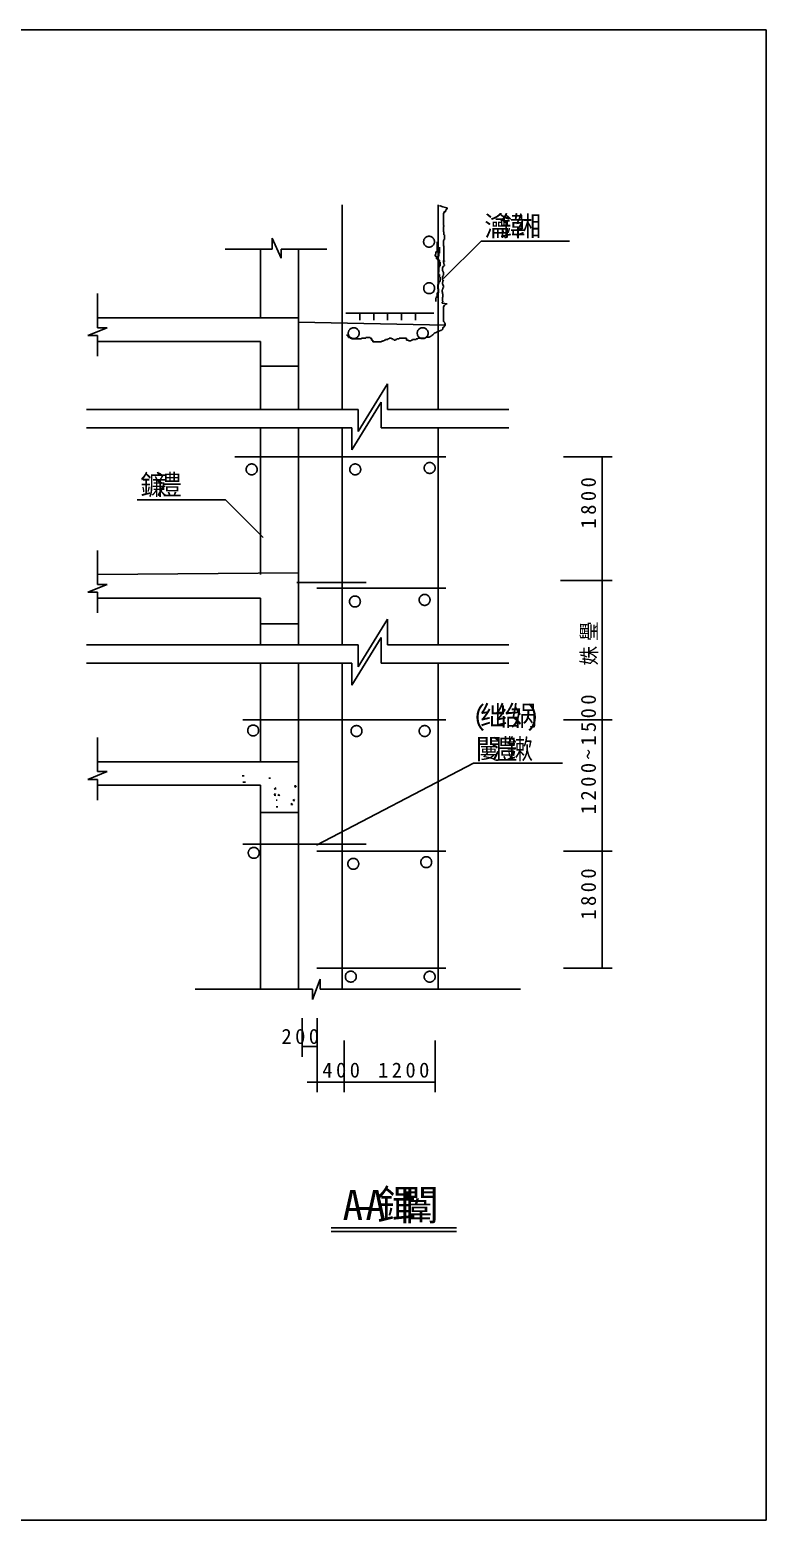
# Model space of a CAD drawing. Header units: metres. Extents: x 0 to 420, y 0 to 297.
# Drawn here: x 273.3 to 420, y 0 to 297 of the extents above; entities that cross this region are included whole.
import ezdxf

# ---------------------------------------------------------------- set-up
doc = ezdxf.new("R2010")
doc.units = ezdxf.units.M

msp = doc.modelspace()

# ---------------------------------------------------------------- linework, layer by layer
for p, q in [((420, 297), (0, 297)), ((420, 0), (420, 297)), ((335.53, 262.1), (335.53, 221.33)), ((354.64, 262.1), (354.64, 221.33)), ((354.95, 261.89), (355.04, 261.89)), ((355.04, 261.89), (355.62, 261.7)), ((355.62, 261.7), (356.39, 261.51)), ((356.39, 261.51), (356.48, 261.51)), ((356.48, 261.51), (356.48, 261.32)), ((355.81, 260.55), (355.71, 260.36)), ((355.71, 260.36), (355.71, 258.06)), ((355.91, 260.74), (355.81, 260.55)), ((355.91, 260.84), (355.91, 260.74)), ((355.91, 260.74), (355.91, 260.84)), ((356.1, 260.74), (355.91, 260.74)), ((356.19, 261.03), (356.1, 260.93)), ((356.1, 260.93), (356.1, 260.74)), ((356.29, 261.13), (356.19, 261.03)), ((356.39, 261.32), (356.29, 261.13)), ((356.48, 261.32), (356.39, 261.32)), ((321.58, 253.27), (321.58, 255.5)), ((321.58, 255.5), (323.4, 251.46)), ((355.71, 258.06), (355.81, 257.96)), ((355.81, 257.86), (355.71, 257.77)), ((355.71, 257.77), (355.71, 256.71)), ((355.71, 256.71), (355.81, 256.71)), ((355.81, 257.96), (355.81, 257.86)), ((355.81, 256.71), (355.81, 256.14)), ((355.81, 256.14), (355.91, 256.14)), ((355.91, 256.14), (355.91, 255.18)), ((312.24, 253.27), (321.58, 253.27)), ((319.25, 253.27), (319.25, 239.61)), ((323.4, 253.27), (332.46, 253.27)), ((323.4, 251.46), (323.4, 253.27)), ((326.83, 253.27), (326.83, 239.61)), ((354.2, 252.74), (354.2, 252.24)), ((354.45, 252.74), (354.2, 252.74)), ((354.45, 254.74), (354.45, 252.74)), ((354.95, 252.46), (354.82, 252.46)), ((354.82, 252.46), (354.82, 251.97)), ((354.95, 253.71), (354.95, 252.46)), ((355.71, 254.99), (355.71, 254.03)), ((355.81, 254.99), (355.71, 254.99)), ((355.71, 247.41), (363.22, 254.91)), ((355.71, 254.03), (355.81, 253.84)), ((355.81, 255.18), (355.81, 254.99)), ((355.91, 255.18), (355.81, 255.18)), ((355.81, 253.84), (355.81, 250.96)), ((363.22, 254.91), (380.8, 254.91)), ((354.2, 252.24), (354.07, 252.24)), ((354.07, 252.24), (354.07, 251.87)), ((354.07, 251.87), (354.32, 251.87)), ((354.32, 251.87), (354.32, 251.37)), ((354.32, 251.37), (354.7, 251.37)), ((354.57, 251.72), (354.57, 251.09)), ((354.7, 251.72), (354.57, 251.72)), ((354.57, 251.09), (354.95, 251.09)), ((354.7, 251.97), (354.7, 251.72)), ((354.82, 251.97), (354.7, 251.97)), ((354.7, 251.37), (354.7, 250.75)), ((354.7, 250.75), (354.82, 250.75)), ((354.82, 249.62), (354.7, 249.62)), ((354.82, 250.75), (354.82, 249.62)), ((354.82, 249.72), (354.82, 248.72)), ((354.95, 249.72), (354.82, 249.72)), ((354.95, 251.09), (354.95, 250.72)), ((354.95, 250.72), (355.07, 250.72)), ((354.95, 249.97), (354.95, 249.72)), ((355.07, 249.97), (354.95, 249.97)), ((355.07, 250.72), (355.07, 249.97)), ((355.52, 249.62), (355.52, 249.04)), ((355.62, 249.62), (355.52, 249.62)), ((355.71, 249.9), (355.62, 249.71)), ((355.62, 249.71), (355.62, 249.62)), ((355.81, 250.96), (355.71, 251.05)), ((355.71, 251.05), (355.71, 250.67)), ((355.71, 250.67), (355.81, 250.58)), ((355.91, 250), (355.71, 249.9)), ((355.91, 250.96), (355.81, 250.96)), ((355.81, 250.96), (355.91, 250.96)), ((355.81, 250.58), (355.81, 250.29)), ((355.81, 250.29), (355.91, 250.19)), ((355.91, 250.86), (355.91, 250.96)), ((355.91, 250.96), (355.91, 250.86)), ((355.91, 250.19), (355.91, 250)), ((354.7, 248.72), (354.7, 248.22)), ((354.82, 248.72), (354.7, 248.72)), ((354.7, 248.22), (354.95, 248.22)), ((354.82, 246.85), (354.82, 246.47)), ((355.07, 246.85), (354.82, 246.85)), ((354.95, 248.22), (354.95, 247.72)), ((354.95, 247.72), (355.07, 247.72)), ((355.07, 247.72), (355.07, 246.85)), ((355.52, 249.04), (355.71, 248.66)), ((355.62, 247.89), (355.52, 247.7)), ((355.52, 247.7), (355.52, 247.22)), ((355.52, 247.22), (355.62, 247.12)), ((355.62, 246.74), (355.52, 246.64)), ((355.52, 246.64), (355.52, 246.35)), ((355.71, 248.08), (355.62, 247.99)), ((355.62, 247.99), (355.62, 247.89)), ((355.62, 247.12), (355.71, 246.93)), ((355.62, 246.93), (355.62, 246.74)), ((355.71, 246.93), (355.62, 246.93)), ((355.71, 248.66), (355.71, 248.08)), ((286.81, 244.44), (286.81, 237.62)), ((354.2, 243.6), (354.2, 242.85)), ((354.32, 243.6), (354.2, 243.6)), ((354.32, 243.85), (354.32, 243.6)), ((354.45, 243.85), (354.32, 243.85)), ((354.45, 244.6), (354.45, 243.85)), ((354.7, 244.6), (354.45, 244.6)), ((354.7, 246.22), (354.57, 246.22)), ((354.57, 246.22), (354.57, 245.35)), ((354.57, 245.35), (354.7, 245.35)), ((354.7, 246.47), (354.7, 246.22)), ((354.82, 246.47), (354.7, 246.47)), ((354.7, 245.35), (354.7, 244.6)), ((355.52, 245.2), (355.43, 245.11)), ((355.43, 245.11), (355.43, 244.82)), ((355.43, 244.82), (355.52, 244.63)), ((355.52, 246.35), (355.62, 246.26)), ((355.62, 245.4), (355.52, 245.3)), ((355.52, 245.3), (355.52, 245.2)), ((355.52, 244.63), (355.52, 244.44)), ((355.52, 244.44), (355.62, 244.34)), ((355.62, 243.77), (355.52, 243.67)), ((355.52, 243.67), (355.52, 243)), ((355.62, 246.26), (355.62, 246.16)), ((355.62, 246.16), (355.71, 245.97)), ((355.71, 245.68), (355.62, 245.59)), ((355.62, 245.59), (355.62, 245.4)), ((355.62, 244.34), (355.62, 243.77)), ((355.71, 245.97), (355.71, 245.68)), ((355.62, 242.81), (355.43, 242.71)), ((355.43, 242.71), (355.43, 242.52)), ((355.43, 242.52), (355.62, 242.52)), ((355.52, 243), (355.62, 242.9)), ((355.52, 242.81), (355.62, 242.81)), ((355.62, 242.81), (355.52, 242.81)), ((355.62, 242.9), (355.62, 242.81)), ((355.62, 242.52), (356.39, 242.42)), ((355.81, 241.94), (355.71, 241.75)), ((355.71, 241.75), (355.71, 238.87)), ((355.91, 242.13), (355.81, 241.94)), ((356, 242.13), (355.91, 242.13)), ((356.1, 242.23), (356, 242.13)), ((356.1, 242.33), (356.1, 242.23)), ((356.29, 242.33), (356.1, 242.33)), ((356.29, 242.42), (356.29, 242.33)), ((356.48, 242.42), (356.29, 242.42)), ((356.39, 242.42), (356.48, 242.42)), ((288.74, 237.62), (284.87, 236.08)), ((326.83, 239.61), (286.81, 239.61)), ((286.81, 237.62), (288.74, 237.62)), ((326.83, 239.61), (326.83, 221.33)), ((326.83, 238.77), (356.19, 238.14)), ((336.27, 240.55), (353.81, 240.55)), ((339.04, 240.55), (339.04, 239.12)), ((341.82, 240.55), (341.82, 239.12)), ((344.59, 240.55), (344.59, 239.12)), ((347.37, 240.55), (347.37, 239.12)), ((350.14, 240.55), (350.14, 239.12)), ((355.61, 237.62), (355.59, 237.59)), ((355.64, 237.68), (355.61, 237.66)), ((355.61, 237.66), (355.61, 237.62)), ((355.64, 237.73), (355.64, 237.68)), ((355.66, 237.73), (355.64, 237.73)), ((355.66, 237.75), (355.66, 237.73)), ((355.68, 237.75), (355.66, 237.75)), ((355.73, 237.77), (355.68, 237.75)), ((355.7, 238.94), (355.75, 238.89)), ((355.86, 237.82), (355.73, 237.77)), ((355.75, 238.89), (355.75, 238.87)), ((355.75, 238.87), (355.77, 238.85)), ((355.77, 238.85), (355.8, 238.85)), ((355.8, 238.85), (355.8, 238.82)), ((355.8, 238.82), (355.82, 238.82)), ((355.82, 238.82), (355.84, 238.8)), ((355.84, 238.8), (355.84, 238.73)), ((355.84, 238.73), (355.89, 238.73)), ((355.89, 238.3), (355.86, 238.28)), ((355.86, 238.28), (355.86, 238.25)), ((355.86, 238.25), (355.89, 238.23)), ((355.89, 237.84), (355.86, 237.82)), ((355.89, 238.73), (355.89, 238.71)), ((355.89, 238.71), (355.91, 238.69)), ((356.02, 238.32), (355.89, 238.3)), ((355.89, 238.23), (355.96, 238.23)), ((355.93, 237.89), (355.89, 237.84)), ((355.91, 238.69), (355.91, 238.66)), ((355.91, 238.66), (355.93, 238.66)), ((355.93, 238.66), (355.93, 238.64)), ((355.93, 238.64), (355.98, 238.59)), ((355.96, 238.03), (355.93, 237.89)), ((355.96, 238.23), (355.96, 238.03)), ((355.98, 238.59), (355.98, 238.57)), ((355.98, 238.57), (356, 238.55)), ((356, 238.55), (356.05, 238.46)), ((356.05, 238.34), (356.02, 238.32)), ((356.05, 238.46), (356.05, 238.34)), ((284.87, 236.08), (286.81, 236.08)), ((286.81, 236.08), (286.81, 231.96)), ((319.25, 234.91), (286.81, 234.91)), ((319.25, 234.91), (319.25, 221.33)), ((336.53, 236.29), (336.53, 236.04)), ((336.53, 236.04), (336.78, 236.04)), ((336.78, 236.04), (336.78, 235.67)), ((336.78, 235.67), (337.15, 235.67)), ((337.15, 235.67), (337.15, 235.54)), ((337.15, 235.54), (337.4, 235.54)), ((337.4, 235.54), (337.4, 235.42)), ((337.4, 235.42), (339.4, 235.42)), ((339.4, 235.54), (340.27, 235.54)), ((339.4, 235.42), (339.4, 235.54)), ((340.27, 235.54), (340.27, 235.67)), ((340.27, 235.67), (341.15, 235.67)), ((341.15, 235.67), (341.15, 235.54)), ((341.15, 235.54), (341.4, 235.54)), ((341.4, 235.54), (341.4, 235.17)), ((341.4, 235.17), (341.65, 235.17)), ((341.65, 235.17), (341.65, 234.79)), ((341.65, 234.79), (343.4, 234.79)), ((343.4, 234.92), (343.65, 234.92)), ((343.4, 234.79), (343.4, 234.92)), ((343.65, 235.04), (343.9, 235.04)), ((343.65, 234.92), (343.65, 235.04)), ((343.9, 235.17), (344.15, 235.17)), ((343.9, 235.04), (343.9, 235.17)), ((344.15, 235.29), (344.65, 235.29)), ((344.15, 235.17), (344.15, 235.29)), ((344.65, 235.42), (344.9, 235.42)), ((344.65, 235.29), (344.65, 235.42)), ((344.9, 235.54), (345.4, 235.54)), ((344.9, 235.42), (344.9, 235.54)), ((345.4, 235.54), (345.4, 235.42)), ((345.4, 235.42), (345.65, 235.42)), ((345.65, 235.42), (345.65, 235.29)), ((345.65, 235.29), (345.9, 235.29)), ((345.9, 235.29), (345.9, 235.17)), ((345.9, 235.17), (346.15, 235.17)), ((346.15, 235.29), (346.4, 235.29)), ((346.15, 235.17), (346.15, 235.29)), ((346.4, 235.42), (346.9, 235.42)), ((346.4, 235.29), (346.4, 235.42)), ((346.9, 235.54), (348.39, 235.54)), ((346.9, 235.42), (346.9, 235.54)), ((348.39, 235.54), (348.39, 235.17)), ((348.39, 235.17), (348.77, 235.17)), ((348.77, 235.17), (348.77, 235.04)), ((348.77, 235.04), (349.27, 235.04)), ((349.27, 235.17), (349.52, 235.17)), ((349.27, 235.04), (349.27, 235.17)), ((349.52, 235.29), (350.27, 235.29)), ((349.52, 235.17), (349.52, 235.29)), ((350.27, 235.42), (350.64, 235.42)), ((350.27, 235.29), (350.27, 235.42)), ((350.64, 235.54), (351.89, 235.54)), ((350.64, 235.42), (350.64, 235.54)), ((352.19, 235.68), (352.21, 235.68)), ((352.21, 235.68), (352.19, 235.68)), ((352.21, 235.75), (352.21, 235.68)), ((352.42, 235.75), (352.21, 235.75)), ((352.21, 235.68), (352.21, 235.66)), ((352.56, 235.77), (352.42, 235.75)), ((352.92, 235.77), (352.56, 235.77)), ((352.97, 235.79), (352.92, 235.77)), ((353.01, 235.81), (352.97, 235.79)), ((353.04, 235.81), (353.01, 235.81)), ((353.08, 235.84), (353.04, 235.81)), ((353.1, 235.86), (353.08, 235.84)), ((353.13, 235.88), (353.1, 235.86)), ((353.17, 235.91), (353.13, 235.88)), ((353.22, 235.95), (353.17, 235.91)), ((353.26, 235.95), (353.22, 235.95)), ((353.4, 236.09), (353.26, 235.95)), ((353.58, 236.23), (353.4, 236.09)), ((353.81, 236.41), (353.58, 236.23)), ((353.83, 236.41), (353.81, 236.41)), ((353.83, 236.45), (353.83, 236.41)), ((353.86, 236.45), (353.83, 236.45)), ((353.88, 236.5), (353.86, 236.45)), ((353.93, 236.52), (353.88, 236.5)), ((353.95, 236.59), (353.93, 236.54)), ((353.93, 236.54), (353.93, 236.52)), ((353.97, 236.59), (353.95, 236.59)), ((353.99, 236.61), (353.97, 236.59)), ((354.02, 236.61), (353.99, 236.61)), ((354.04, 236.64), (354.02, 236.61)), ((354.06, 236.64), (354.04, 236.64)), ((354.24, 236.68), (354.06, 236.64)), ((354.47, 236.82), (354.24, 236.68)), ((354.61, 236.86), (354.47, 236.82)), ((354.63, 236.89), (354.61, 236.86)), ((354.66, 236.89), (354.63, 236.89)), ((354.79, 236.93), (354.66, 236.89)), ((354.81, 236.93), (354.79, 236.93)), ((354.86, 236.95), (354.81, 236.93)), ((354.91, 236.98), (354.86, 236.95)), ((354.95, 237), (354.91, 236.98)), ((355, 237.02), (354.95, 237)), ((355.04, 237.05), (355, 237.02)), ((355.18, 237.07), (355.04, 237.05)), ((355.23, 237.07), (355.18, 237.07)), ((355.25, 237.09), (355.23, 237.07)), ((355.27, 237.11), (355.25, 237.09)), ((355.32, 237.14), (355.27, 237.11)), ((355.36, 237.16), (355.32, 237.14)), ((355.41, 237.18), (355.36, 237.16)), ((355.45, 237.2), (355.41, 237.18)), ((355.5, 237.25), (355.45, 237.2)), ((355.52, 237.3), (355.5, 237.25)), ((355.57, 237.34), (355.52, 237.3)), ((355.59, 237.39), (355.57, 237.34)), ((355.59, 237.59), (355.59, 237.39)), ((319.25, 229.96), (326.83, 229.96)), ((338.75, 216.95), (344.6, 226.45)), ((344.6, 226.45), (344.6, 221.33)), ((337.44, 213.32), (343.3, 222.82)), ((343.3, 222.82), (343.3, 217.71)), ((284.6, 221.33), (338.75, 221.33)), ((338.75, 221.33), (338.75, 216.95)), ((344.6, 221.33), (368.75, 221.33)), ((284.6, 217.71), (337.44, 217.71)), ((319.25, 217.71), (319.25, 188.44)), ((326.83, 217.71), (326.83, 174.42)), ((335.53, 217.71), (335.53, 174.42)), ((337.44, 217.71), (337.44, 213.32)), ((343.3, 217.71), (368.75, 217.71)), ((354.64, 217.71), (354.64, 174.42)), ((314.19, 211.93), (356.19, 211.93)), ((379.62, 211.93), (389.33, 211.93)), ((387.33, 187.28), (387.33, 211.93)), ((294.7, 203.36), (312.28, 203.36)), ((319.8, 195.85), (312.28, 203.36)), ((286.81, 193.27), (286.81, 186.45)), ((326.83, 188.77), (286.81, 188.44)), ((379.02, 187.28), (389.33, 187.28)), ((379.02, 187.28), (389.33, 187.28)), ((387.33, 159.51), (387.33, 187.28)), ((288.74, 186.45), (284.87, 184.91)), ((284.87, 184.91), (286.81, 184.91)), ((286.81, 186.45), (288.74, 186.45)), ((286.81, 184.91), (286.81, 180.79)), ((326.54, 186.84), (340.35, 186.84)), ((330.52, 185.72), (356.19, 185.72)), ((319.25, 183.74), (286.81, 183.74)), ((319.25, 183.74), (319.25, 174.42)), ((319.25, 178.61), (326.83, 178.61)), ((338.75, 170.04), (344.6, 179.54)), ((344.6, 179.54), (344.6, 174.42)), ((337.44, 166.41), (343.3, 175.92)), ((343.3, 175.92), (343.3, 170.8)), ((284.6, 174.42), (338.75, 174.42)), ((338.75, 174.42), (338.75, 170.04)), ((344.6, 174.42), (368.75, 174.42)), ((284.6, 170.8), (337.44, 170.8)), ((319.25, 170.8), (319.25, 151.15)), ((326.83, 170.8), (326.83, 105.83)), ((335.53, 170.8), (335.53, 105.83)), ((337.44, 170.8), (337.44, 166.41)), ((343.3, 170.8), (368.75, 170.8)), ((354.64, 170.8), (354.64, 105.83)), ((315.74, 159.51), (356.19, 159.51)), ((379.62, 159.51), (389.33, 159.51)), ((379.62, 159.51), (389.33, 159.51)), ((387.33, 133.3), (387.33, 159.51)), ((286.81, 155.99), (286.81, 149.17)), ((288.74, 149.17), (284.87, 147.63)), ((326.88, 151.15), (286.81, 151.15)), ((286.81, 149.17), (288.74, 149.17)), ((330.46, 134.53), (361.7, 150.83)), ((361.7, 150.83), (379.41, 150.83)), ((284.87, 147.63), (286.81, 147.63)), ((286.81, 147.63), (286.81, 143.51)), ((319.25, 146.46), (286.81, 146.46)), ((315.63, 148.35), (316, 148.35)), ((315.73, 147.07), (316.27, 147.07)), ((319.25, 146.46), (319.25, 105.83)), ((320.92, 147.84), (321.26, 147.84)), ((322.3, 146.02), (321.97, 145.65)), ((321.97, 145.65), (322.4, 145.72)), ((326.18, 146.46), (326.11, 146.09)), ((326.11, 146.09), (326.48, 146.29)), ((322.24, 144.81), (321.97, 144.47)), ((321.97, 144.47), (322.3, 144.44)), ((322.37, 143.5), (322.61, 143.5)), ((323.15, 144.41), (322.74, 144.51)), ((322.88, 144.67), (323.15, 144.41)), ((325.68, 142.55), (325.3, 142.65)), ((325.41, 142.89), (325.68, 142.55)), ((325.74, 143.43), (326.05, 143.6)), ((326.05, 143.6), (325.84, 143.26)), ((319.25, 141), (326.83, 141)), ((322.4, 142.15), (322.71, 142.15)), ((315.74, 134.69), (340.35, 134.69)), ((330.52, 133.3), (356.19, 133.3)), ((379.62, 133.3), (389.33, 133.3)), ((379.62, 133.3), (389.33, 133.3)), ((387.33, 110), (387.33, 133.3)), ((330.52, 110), (356.19, 110)), ((379.62, 110), (389.33, 110)), ((329.61, 103.73), (331.18, 107.8)), ((331.18, 107.8), (331.18, 105.83)), ((306.27, 105.83), (329.61, 105.83)), ((329.61, 105.83), (329.61, 103.73)), ((331.18, 105.83), (371.06, 105.83)), ((327.58, 100.06), (327.58, 92.37)), ((330.59, 100.06), (330.59, 92.37)), ((330.59, 95.6), (330.59, 85.3)), ((335.97, 95.6), (335.97, 85.3)), ((335.97, 95.6), (335.97, 85.3)), ((354.05, 95.6), (354.05, 85.3)), ((330.59, 94.37), (327.58, 94.37)), ((330.59, 87.3), (328.59, 87.3)), ((335.97, 87.3), (330.59, 87.3)), ((335.97, 87.3), (337.97, 87.3)), ((354.05, 87.3), (335.97, 87.3)), ((333.32, 58.29), (358.35, 58.29)), ((333.32, 57.52), (358.35, 57.52)), ((0, 0), (420, 0))]:
    msp.add_line(p, q)
for points in [[(353.93, 254.77), (353.93, 254.88), (353.91, 254.98), (353.89, 255.09), (353.85, 255.19), (353.8, 255.28), (353.75, 255.37), (353.68, 255.46), (353.61, 255.54), (353.53, 255.61), (353.45, 255.68), (353.36, 255.73), (353.26, 255.78), (353.16, 255.81), (353.06, 255.84), (352.95, 255.85), (352.84, 255.86), (352.74, 255.85), (352.63, 255.84), (352.53, 255.81), (352.43, 255.78), (352.33, 255.73), (352.24, 255.68), (352.15, 255.61), (352.08, 255.54), (352, 255.46), (351.94, 255.37), (351.88, 255.28), (351.84, 255.19), (351.8, 255.09), (351.78, 254.98), (351.76, 254.88), (351.76, 254.77), (351.76, 254.66), (351.78, 254.56), (351.8, 254.45), (351.84, 254.35), (351.88, 254.26), (351.94, 254.17), (352, 254.08), (352.08, 254), (352.15, 253.93), (352.24, 253.87), (352.33, 253.81), (352.43, 253.77), (352.53, 253.73), (352.63, 253.7), (352.74, 253.69), (352.84, 253.68), (352.95, 253.69), (353.06, 253.7), (353.16, 253.73), (353.26, 253.77), (353.36, 253.81), (353.45, 253.87), (353.53, 253.93), (353.61, 254), (353.68, 254.08), (353.75, 254.17), (353.8, 254.26), (353.85, 254.35), (353.89, 254.45), (353.91, 254.56), (353.93, 254.66), (353.93, 254.77)], [(353.95, 245.5), (353.95, 245.61), (353.93, 245.72), (353.91, 245.82), (353.87, 245.92), (353.83, 246.02), (353.77, 246.11), (353.71, 246.19), (353.64, 246.27), (353.56, 246.35), (353.47, 246.41), (353.38, 246.46), (353.28, 246.51), (353.18, 246.55), (353.08, 246.57), (352.97, 246.59), (352.87, 246.59), (352.76, 246.59), (352.66, 246.57), (352.55, 246.55), (352.45, 246.51), (352.35, 246.46), (352.26, 246.41), (352.18, 246.35), (352.1, 246.27), (352.03, 246.19), (351.96, 246.11), (351.91, 246.02), (351.86, 245.92), (351.83, 245.82), (351.8, 245.72), (351.78, 245.61), (351.78, 245.5), (351.78, 245.4), (351.8, 245.29), (351.83, 245.19), (351.86, 245.09), (351.91, 244.99), (351.96, 244.9), (352.03, 244.81), (352.1, 244.74), (352.18, 244.66), (352.26, 244.6), (352.35, 244.55), (352.45, 244.5), (352.55, 244.46), (352.66, 244.44), (352.76, 244.42), (352.87, 244.42), (352.97, 244.42), (353.08, 244.44), (353.18, 244.46), (353.28, 244.5), (353.38, 244.55), (353.47, 244.6), (353.56, 244.66), (353.64, 244.74), (353.71, 244.81), (353.77, 244.9), (353.83, 244.99), (353.87, 245.09), (353.91, 245.19), (353.93, 245.29), (353.95, 245.4), (353.95, 245.5)], [(338.94, 236.54), (338.94, 236.65), (338.92, 236.76), (338.89, 236.86), (338.86, 236.96), (338.81, 237.06), (338.76, 237.15), (338.69, 237.23), (338.62, 237.31), (338.54, 237.39), (338.46, 237.45), (338.37, 237.5), (338.27, 237.55), (338.17, 237.59), (338.07, 237.61), (337.96, 237.63), (337.85, 237.63), (337.75, 237.63), (337.64, 237.61), (337.54, 237.59), (337.44, 237.55), (337.34, 237.5), (337.25, 237.45), (337.16, 237.39), (337.08, 237.31), (337.01, 237.23), (336.95, 237.15), (336.89, 237.06), (336.85, 236.96), (336.81, 236.86), (336.79, 236.76), (336.77, 236.65), (336.77, 236.54), (336.77, 236.44), (336.79, 236.33), (336.81, 236.23), (336.85, 236.13), (336.89, 236.03), (336.95, 235.94), (337.01, 235.85), (337.08, 235.78), (337.16, 235.7), (337.25, 235.64), (337.34, 235.59), (337.44, 235.54), (337.54, 235.5), (337.64, 235.48), (337.75, 235.46), (337.85, 235.46), (337.96, 235.46), (338.07, 235.48), (338.17, 235.5), (338.27, 235.54), (338.37, 235.59), (338.46, 235.64), (338.54, 235.7), (338.62, 235.78), (338.69, 235.85), (338.76, 235.94), (338.81, 236.03), (338.86, 236.13), (338.89, 236.23), (338.92, 236.33), (338.94, 236.44), (338.94, 236.54)], [(352.68, 236.54), (352.67, 236.65), (352.65, 236.76), (352.63, 236.86), (352.59, 236.96), (352.55, 237.06), (352.49, 237.15), (352.43, 237.23), (352.36, 237.31), (352.28, 237.39), (352.19, 237.45), (352.1, 237.5), (352, 237.55), (351.9, 237.59), (351.8, 237.61), (351.69, 237.63), (351.59, 237.63), (351.48, 237.63), (351.38, 237.61), (351.27, 237.59), (351.17, 237.55), (351.07, 237.5), (350.98, 237.45), (350.9, 237.39), (350.82, 237.31), (350.75, 237.23), (350.68, 237.15), (350.63, 237.06), (350.58, 236.96), (350.55, 236.86), (350.52, 236.76), (350.51, 236.65), (350.5, 236.54), (350.51, 236.44), (350.52, 236.33), (350.55, 236.23), (350.58, 236.13), (350.63, 236.03), (350.68, 235.94), (350.75, 235.85), (350.82, 235.78), (350.9, 235.7), (350.98, 235.64), (351.07, 235.59), (351.17, 235.54), (351.27, 235.5), (351.38, 235.48), (351.48, 235.46), (351.59, 235.46), (351.69, 235.46), (351.8, 235.48), (351.9, 235.5), (352, 235.54), (352.1, 235.59), (352.19, 235.64), (352.28, 235.7), (352.36, 235.78), (352.43, 235.85), (352.49, 235.94), (352.55, 236.03), (352.59, 236.13), (352.63, 236.23), (352.65, 236.33), (352.67, 236.44), (352.68, 236.54)], [(318.61, 209.39), (318.6, 209.5), (318.59, 209.61), (318.56, 209.71), (318.52, 209.81), (318.48, 209.91), (318.42, 210), (318.36, 210.08), (318.29, 210.16), (318.21, 210.24), (318.12, 210.3), (318.03, 210.35), (317.93, 210.4), (317.83, 210.44), (317.73, 210.46), (317.62, 210.48), (317.52, 210.48), (317.41, 210.48), (317.31, 210.46), (317.2, 210.44), (317.1, 210.4), (317.01, 210.35), (316.91, 210.3), (316.83, 210.24), (316.75, 210.16), (316.68, 210.08), (316.61, 210), (316.56, 209.91), (316.51, 209.81), (316.48, 209.71), (316.45, 209.61), (316.44, 209.5), (316.43, 209.39), (316.44, 209.29), (316.45, 209.18), (316.48, 209.08), (316.51, 208.98), (316.56, 208.88), (316.61, 208.79), (316.68, 208.7), (316.75, 208.63), (316.83, 208.55), (316.91, 208.49), (317.01, 208.44), (317.1, 208.39), (317.2, 208.35), (317.31, 208.33), (317.41, 208.31), (317.52, 208.31), (317.62, 208.31), (317.73, 208.33), (317.83, 208.35), (317.93, 208.39), (318.03, 208.44), (318.12, 208.49), (318.21, 208.55), (318.29, 208.63), (318.36, 208.7), (318.42, 208.79), (318.48, 208.88), (318.52, 208.98), (318.56, 209.08), (318.59, 209.18), (318.6, 209.29), (318.61, 209.39)], [(339.23, 209.39), (339.23, 209.5), (339.21, 209.61), (339.19, 209.71), (339.15, 209.81), (339.1, 209.91), (339.05, 210), (338.99, 210.08), (338.91, 210.16), (338.84, 210.24), (338.75, 210.3), (338.66, 210.35), (338.56, 210.4), (338.46, 210.44), (338.36, 210.46), (338.25, 210.48), (338.15, 210.48), (338.04, 210.48), (337.93, 210.46), (337.83, 210.44), (337.73, 210.4), (337.63, 210.35), (337.54, 210.3), (337.46, 210.24), (337.38, 210.16), (337.3, 210.08), (337.24, 210), (337.19, 209.91), (337.14, 209.81), (337.1, 209.71), (337.08, 209.61), (337.06, 209.5), (337.06, 209.39), (337.06, 209.29), (337.08, 209.18), (337.1, 209.08), (337.14, 208.98), (337.19, 208.88), (337.24, 208.79), (337.3, 208.7), (337.38, 208.63), (337.46, 208.55), (337.54, 208.49), (337.63, 208.44), (337.73, 208.39), (337.83, 208.35), (337.93, 208.33), (338.04, 208.31), (338.15, 208.31), (338.25, 208.31), (338.36, 208.33), (338.46, 208.35), (338.56, 208.39), (338.66, 208.44), (338.75, 208.49), (338.84, 208.55), (338.91, 208.63), (338.99, 208.7), (339.05, 208.79), (339.1, 208.88), (339.15, 208.98), (339.19, 209.08), (339.21, 209.18), (339.23, 209.29), (339.23, 209.39)], [(354.06, 209.69), (354.05, 209.79), (354.04, 209.9), (354.01, 210), (353.97, 210.1), (353.93, 210.2), (353.87, 210.29), (353.81, 210.38), (353.74, 210.46), (353.66, 210.53), (353.57, 210.59), (353.48, 210.65), (353.39, 210.69), (353.29, 210.73), (353.18, 210.75), (353.08, 210.77), (352.97, 210.77), (352.86, 210.77), (352.76, 210.75), (352.65, 210.73), (352.55, 210.69), (352.46, 210.65), (352.37, 210.59), (352.28, 210.53), (352.2, 210.46), (352.13, 210.38), (352.07, 210.29), (352.01, 210.2), (351.97, 210.1), (351.93, 210), (351.9, 209.9), (351.89, 209.79), (351.88, 209.69), (351.89, 209.58), (351.9, 209.47), (351.93, 209.37), (351.97, 209.27), (352.01, 209.17), (352.07, 209.08), (352.13, 209), (352.2, 208.92), (352.28, 208.85), (352.37, 208.78), (352.46, 208.73), (352.55, 208.68), (352.65, 208.65), (352.76, 208.62), (352.86, 208.6), (352.97, 208.6), (353.08, 208.6), (353.18, 208.62), (353.29, 208.65), (353.39, 208.68), (353.48, 208.73), (353.57, 208.78), (353.66, 208.85), (353.74, 208.92), (353.81, 209), (353.87, 209.08), (353.93, 209.17), (353.97, 209.27), (354.01, 209.37), (354.04, 209.47), (354.05, 209.58), (354.06, 209.69)], [(339.17, 183.07), (339.16, 183.18), (339.15, 183.29), (339.12, 183.39), (339.08, 183.49), (339.04, 183.59), (338.98, 183.68), (338.92, 183.76), (338.85, 183.84), (338.77, 183.91), (338.68, 183.98), (338.59, 184.03), (338.5, 184.08), (338.4, 184.11), (338.29, 184.14), (338.19, 184.16), (338.08, 184.16), (337.97, 184.16), (337.87, 184.14), (337.76, 184.11), (337.66, 184.08), (337.57, 184.03), (337.48, 183.98), (337.39, 183.91), (337.31, 183.84), (337.24, 183.76), (337.18, 183.68), (337.12, 183.59), (337.07, 183.49), (337.04, 183.39), (337.01, 183.29), (337, 183.18), (336.99, 183.07), (337, 182.97), (337.01, 182.86), (337.04, 182.76), (337.07, 182.66), (337.12, 182.56), (337.18, 182.47), (337.24, 182.38), (337.31, 182.3), (337.39, 182.23), (337.48, 182.17), (337.57, 182.11), (337.66, 182.07), (337.76, 182.03), (337.87, 182.01), (337.97, 181.99), (338.08, 181.99), (338.19, 181.99), (338.29, 182.01), (338.4, 182.03), (338.5, 182.07), (338.59, 182.11), (338.68, 182.17), (338.77, 182.23), (338.85, 182.3), (338.92, 182.38), (338.98, 182.47), (339.04, 182.56), (339.08, 182.66), (339.12, 182.76), (339.15, 182.86), (339.16, 182.97), (339.17, 183.07)], [(353.06, 183.4), (353.05, 183.5), (353.03, 183.61), (353.01, 183.71), (352.97, 183.81), (352.93, 183.91), (352.87, 184), (352.81, 184.09), (352.74, 184.17), (352.66, 184.24), (352.57, 184.3), (352.48, 184.36), (352.38, 184.4), (352.28, 184.44), (352.18, 184.46), (352.07, 184.48), (351.97, 184.48), (351.86, 184.48), (351.76, 184.46), (351.65, 184.44), (351.55, 184.4), (351.46, 184.36), (351.36, 184.3), (351.28, 184.24), (351.2, 184.17), (351.13, 184.09), (351.06, 184), (351.01, 183.91), (350.96, 183.81), (350.93, 183.71), (350.9, 183.61), (350.89, 183.5), (350.88, 183.4), (350.89, 183.29), (350.9, 183.18), (350.93, 183.08), (350.96, 182.98), (351.01, 182.88), (351.06, 182.79), (351.13, 182.71), (351.2, 182.63), (351.28, 182.56), (351.36, 182.49), (351.46, 182.44), (351.55, 182.39), (351.65, 182.36), (351.76, 182.33), (351.86, 182.31), (351.97, 182.31), (352.07, 182.31), (352.18, 182.33), (352.28, 182.36), (352.38, 182.39), (352.48, 182.44), (352.57, 182.49), (352.66, 182.56), (352.74, 182.63), (352.81, 182.71), (352.87, 182.79), (352.93, 182.88), (352.97, 182.98), (353.01, 183.08), (353.03, 183.18), (353.05, 183.29), (353.06, 183.4)], [(318.91, 157.38), (318.9, 157.48), (318.89, 157.59), (318.86, 157.69), (318.82, 157.79), (318.78, 157.89), (318.72, 157.98), (318.66, 158.07), (318.59, 158.14), (318.51, 158.22), (318.42, 158.28), (318.33, 158.33), (318.24, 158.38), (318.14, 158.42), (318.03, 158.44), (317.93, 158.46), (317.82, 158.46), (317.71, 158.46), (317.61, 158.44), (317.5, 158.42), (317.4, 158.38), (317.31, 158.33), (317.22, 158.28), (317.13, 158.22), (317.05, 158.14), (316.98, 158.07), (316.92, 157.98), (316.86, 157.89), (316.81, 157.79), (316.78, 157.69), (316.75, 157.59), (316.74, 157.48), (316.73, 157.38), (316.74, 157.27), (316.75, 157.16), (316.78, 157.06), (316.81, 156.96), (316.86, 156.86), (316.92, 156.77), (316.98, 156.69), (317.05, 156.61), (317.13, 156.53), (317.22, 156.47), (317.31, 156.42), (317.4, 156.37), (317.5, 156.33), (317.61, 156.31), (317.71, 156.29), (317.82, 156.29), (317.93, 156.29), (318.03, 156.31), (318.14, 156.33), (318.24, 156.37), (318.33, 156.42), (318.42, 156.47), (318.51, 156.53), (318.59, 156.61), (318.66, 156.69), (318.72, 156.77), (318.78, 156.86), (318.82, 156.96), (318.86, 157.06), (318.89, 157.16), (318.9, 157.27), (318.91, 157.38)], [(339.49, 157.26), (339.49, 157.37), (339.47, 157.47), (339.44, 157.58), (339.41, 157.68), (339.36, 157.77), (339.31, 157.86), (339.24, 157.95), (339.17, 158.03), (339.09, 158.1), (339.01, 158.16), (338.92, 158.22), (338.82, 158.27), (338.72, 158.3), (338.61, 158.33), (338.51, 158.34), (338.4, 158.35), (338.3, 158.34), (338.19, 158.33), (338.09, 158.3), (337.99, 158.27), (337.89, 158.22), (337.8, 158.16), (337.71, 158.1), (337.63, 158.03), (337.56, 157.95), (337.5, 157.86), (337.44, 157.77), (337.4, 157.68), (337.36, 157.58), (337.34, 157.47), (337.32, 157.37), (337.31, 157.26), (337.32, 157.15), (337.34, 157.05), (337.36, 156.94), (337.4, 156.84), (337.44, 156.75), (337.5, 156.66), (337.56, 156.57), (337.63, 156.49), (337.71, 156.42), (337.8, 156.36), (337.89, 156.3), (337.99, 156.26), (338.09, 156.22), (338.19, 156.19), (338.3, 156.18), (338.4, 156.17), (338.51, 156.18), (338.61, 156.19), (338.72, 156.22), (338.82, 156.26), (338.92, 156.3), (339.01, 156.36), (339.09, 156.42), (339.17, 156.49), (339.24, 156.57), (339.31, 156.66), (339.36, 156.75), (339.41, 156.84), (339.44, 156.94), (339.47, 157.05), (339.49, 157.15), (339.49, 157.26)], [(353.06, 157.26), (353.05, 157.37), (353.03, 157.47), (353.01, 157.58), (352.97, 157.68), (352.93, 157.77), (352.87, 157.86), (352.81, 157.95), (352.74, 158.03), (352.66, 158.1), (352.57, 158.16), (352.48, 158.22), (352.38, 158.27), (352.28, 158.3), (352.18, 158.33), (352.07, 158.34), (351.97, 158.35), (351.86, 158.34), (351.76, 158.33), (351.65, 158.3), (351.55, 158.27), (351.46, 158.22), (351.36, 158.16), (351.28, 158.1), (351.2, 158.03), (351.13, 157.95), (351.06, 157.86), (351.01, 157.77), (350.96, 157.68), (350.93, 157.58), (350.9, 157.47), (350.89, 157.37), (350.88, 157.26), (350.89, 157.15), (350.9, 157.05), (350.93, 156.94), (350.96, 156.84), (351.01, 156.75), (351.06, 156.66), (351.13, 156.57), (351.2, 156.49), (351.28, 156.42), (351.36, 156.36), (351.46, 156.3), (351.55, 156.26), (351.65, 156.22), (351.76, 156.19), (351.86, 156.18), (351.97, 156.17), (352.07, 156.18), (352.18, 156.19), (352.28, 156.22), (352.38, 156.26), (352.48, 156.3), (352.57, 156.36), (352.66, 156.42), (352.74, 156.49), (352.81, 156.57), (352.87, 156.66), (352.93, 156.75), (352.97, 156.84), (353.01, 156.94), (353.03, 157.05), (353.05, 157.15), (353.06, 157.26)], [(319.02, 132.98), (319.02, 133.09), (319, 133.2), (318.98, 133.3), (318.94, 133.4), (318.89, 133.5), (318.84, 133.59), (318.78, 133.67), (318.7, 133.75), (318.62, 133.82), (318.54, 133.89), (318.45, 133.94), (318.35, 133.99), (318.25, 134.02), (318.15, 134.05), (318.04, 134.07), (317.93, 134.07), (317.83, 134.07), (317.72, 134.05), (317.62, 134.02), (317.52, 133.99), (317.42, 133.94), (317.33, 133.89), (317.24, 133.82), (317.17, 133.75), (317.09, 133.67), (317.03, 133.59), (316.98, 133.5), (316.93, 133.4), (316.89, 133.3), (316.87, 133.2), (316.85, 133.09), (316.85, 132.98), (316.85, 132.88), (316.87, 132.77), (316.89, 132.67), (316.93, 132.57), (316.98, 132.47), (317.03, 132.38), (317.09, 132.29), (317.17, 132.21), (317.24, 132.14), (317.33, 132.08), (317.42, 132.02), (317.52, 131.98), (317.62, 131.94), (317.72, 131.92), (317.83, 131.9), (317.93, 131.9), (318.04, 131.9), (318.15, 131.92), (318.25, 131.94), (318.35, 131.98), (318.45, 132.02), (318.54, 132.08), (318.62, 132.14), (318.7, 132.21), (318.78, 132.29), (318.84, 132.38), (318.89, 132.47), (318.94, 132.57), (318.98, 132.67), (319, 132.77), (319.02, 132.88), (319.02, 132.98)], [(338.84, 130.8), (338.84, 130.91), (338.82, 131.01), (338.8, 131.12), (338.76, 131.22), (338.72, 131.31), (338.66, 131.41), (338.6, 131.49), (338.53, 131.57), (338.45, 131.64), (338.36, 131.71), (338.27, 131.76), (338.17, 131.81), (338.07, 131.84), (337.97, 131.87), (337.86, 131.88), (337.76, 131.89), (337.65, 131.88), (337.54, 131.87), (337.44, 131.84), (337.34, 131.81), (337.24, 131.76), (337.15, 131.71), (337.07, 131.64), (336.99, 131.57), (336.92, 131.49), (336.85, 131.41), (336.8, 131.31), (336.75, 131.22), (336.72, 131.12), (336.69, 131.01), (336.67, 130.91), (336.67, 130.8), (336.67, 130.69), (336.69, 130.59), (336.72, 130.49), (336.75, 130.39), (336.8, 130.29), (336.85, 130.2), (336.92, 130.11), (336.99, 130.03), (337.07, 129.96), (337.15, 129.9), (337.24, 129.84), (337.34, 129.8), (337.44, 129.76), (337.54, 129.73), (337.65, 129.72), (337.76, 129.71), (337.86, 129.72), (337.97, 129.73), (338.07, 129.76), (338.17, 129.8), (338.27, 129.84), (338.36, 129.9), (338.45, 129.96), (338.53, 130.03), (338.6, 130.11), (338.66, 130.2), (338.72, 130.29), (338.76, 130.39), (338.8, 130.49), (338.82, 130.59), (338.84, 130.69), (338.84, 130.8)], [(353.38, 131.12), (353.37, 131.23), (353.36, 131.34), (353.33, 131.44), (353.3, 131.54), (353.25, 131.64), (353.2, 131.73), (353.13, 131.81), (353.06, 131.89), (352.98, 131.96), (352.9, 132.03), (352.8, 132.08), (352.71, 132.13), (352.61, 132.16), (352.5, 132.19), (352.4, 132.21), (352.29, 132.21), (352.18, 132.21), (352.08, 132.19), (351.98, 132.16), (351.87, 132.13), (351.78, 132.08), (351.69, 132.03), (351.6, 131.96), (351.52, 131.89), (351.45, 131.81), (351.39, 131.73), (351.33, 131.64), (351.29, 131.54), (351.25, 131.44), (351.22, 131.34), (351.21, 131.23), (351.2, 131.12), (351.21, 131.02), (351.22, 130.91), (351.25, 130.81), (351.29, 130.71), (351.33, 130.61), (351.39, 130.52), (351.45, 130.43), (351.52, 130.35), (351.6, 130.28), (351.69, 130.22), (351.78, 130.16), (351.87, 130.12), (351.98, 130.08), (352.08, 130.06), (352.18, 130.04), (352.29, 130.04), (352.4, 130.04), (352.5, 130.06), (352.61, 130.08), (352.71, 130.12), (352.8, 130.16), (352.9, 130.22), (352.98, 130.28), (353.06, 130.35), (353.13, 130.43), (353.2, 130.52), (353.25, 130.61), (353.3, 130.71), (353.33, 130.81), (353.36, 130.91), (353.37, 131.02), (353.38, 131.12)], [(338.35, 108.32), (338.35, 108.42), (338.33, 108.53), (338.3, 108.63), (338.27, 108.73), (338.22, 108.83), (338.17, 108.92), (338.1, 109.01), (338.03, 109.09), (337.95, 109.16), (337.87, 109.22), (337.78, 109.28), (337.68, 109.32), (337.58, 109.36), (337.48, 109.38), (337.37, 109.4), (337.26, 109.4), (337.16, 109.4), (337.05, 109.38), (336.95, 109.36), (336.85, 109.32), (336.75, 109.28), (336.66, 109.22), (336.57, 109.16), (336.49, 109.09), (336.42, 109.01), (336.36, 108.92), (336.3, 108.83), (336.26, 108.73), (336.22, 108.63), (336.2, 108.53), (336.18, 108.42), (336.18, 108.32), (336.18, 108.21), (336.2, 108.1), (336.22, 108), (336.26, 107.9), (336.3, 107.8), (336.36, 107.71), (336.42, 107.63), (336.49, 107.55), (336.57, 107.48), (336.66, 107.41), (336.75, 107.36), (336.85, 107.31), (336.95, 107.28), (337.05, 107.25), (337.16, 107.23), (337.26, 107.23), (337.37, 107.23), (337.48, 107.25), (337.58, 107.28), (337.68, 107.31), (337.78, 107.36), (337.87, 107.41), (337.95, 107.48), (338.03, 107.55), (338.1, 107.63), (338.17, 107.71), (338.22, 107.8), (338.27, 107.9), (338.3, 108), (338.33, 108.1), (338.35, 108.21), (338.35, 108.32)], [(354.07, 108.29), (354.06, 108.4), (354.05, 108.51), (354.02, 108.61), (353.99, 108.71), (353.94, 108.81), (353.89, 108.9), (353.82, 108.98), (353.75, 109.06), (353.67, 109.13), (353.59, 109.2), (353.49, 109.25), (353.4, 109.3), (353.3, 109.33), (353.19, 109.36), (353.09, 109.38), (352.98, 109.38), (352.87, 109.38), (352.77, 109.36), (352.67, 109.33), (352.56, 109.3), (352.47, 109.25), (352.38, 109.2), (352.29, 109.13), (352.21, 109.06), (352.14, 108.98), (352.08, 108.9), (352.02, 108.81), (351.98, 108.71), (351.94, 108.61), (351.91, 108.51), (351.9, 108.4), (351.89, 108.29), (351.9, 108.19), (351.91, 108.08), (351.94, 107.98), (351.98, 107.88), (352.02, 107.78), (352.08, 107.69), (352.14, 107.6), (352.21, 107.52), (352.29, 107.45), (352.38, 107.39), (352.47, 107.33), (352.56, 107.29), (352.67, 107.25), (352.77, 107.23), (352.87, 107.21), (352.98, 107.21), (353.09, 107.21), (353.19, 107.23), (353.3, 107.25), (353.4, 107.29), (353.49, 107.33), (353.59, 107.39), (353.67, 107.45), (353.75, 107.52), (353.82, 107.6), (353.89, 107.69), (353.94, 107.78), (353.99, 107.88), (354.02, 107.98), (354.05, 108.08), (354.06, 108.19), (354.07, 108.29)]]:
    msp.add_lwpolyline(points)

# ---------------------------------------------------------------- texts
for s, height, p in [('瀹', 4, (363.88, 255.9)), ('鍏', 4, (366.92, 255.9)), ('缃', 4, (369.97, 255.9)), ('鐮', 4, (295.36, 204.34)), ('澧', 4, (298.41, 204.34)), ('(', 4, (361.52, 158.32)), ('绌', 4, (363.05, 158.32)), ('绐', 4, (366.09, 158.32)), ('娲', 4, (369.13, 158.32)), (')', 4, (372.18, 158.32)), ('闄', 4, (362.18, 151.68)), ('澧', 4, (365.23, 151.68)), ('鏉', 4, (368.27, 151.68)), ('2', 3, (323.45, 94.92)), ('0', 3, (326.18, 94.92)), ('0', 3, (328.9, 94.92)), ('4', 3, (331.59, 88.21)), ('0', 3, (334.32, 88.21)), ('0', 3, (337.05, 88.21)), ('1', 3, (342.69, 88.21)), ('2', 3, (345.42, 88.21)), ('0', 3, (348.15, 88.21)), ('0', 3, (350.87, 88.21)), ('A', 6, (335.62, 59.81)), ('A', 6, (340.18, 59.81)), ('鍓', 6, (342.46, 59.81)), ('闈', 6, (347.03, 59.81)), ('-', 6, (337.9, 59.81))]:
    msp.add_text(s, height=height).set_placement(p)
for s, p in [('0', (386.08, 205.81)), ('0', (386.08, 203.08)), ('8', (386.08, 200.35)), ('1', (386.08, 197.62)), ('璺', (386.22, 175.23)), ('姝', (386.22, 170.34)), ('0', (386.08, 162.51)), ('0', (386.08, 159.78)), ('5', (386.08, 157.05)), ('1', (386.08, 154.33)), ('~', (386.08, 151.6)), ('0', (386.08, 148.87)), ('0', (386.08, 146.14)), ('2', (386.08, 143.42)), ('1', (386.08, 140.69)), ('0', (386.08, 127.85)), ('0', (386.08, 125.12)), ('8', (386.08, 122.4)), ('1', (386.08, 119.67))]:
    msp.add_text(s, height=3, rotation=90).set_placement(p)

doc.saveas('drawing.dxf')
